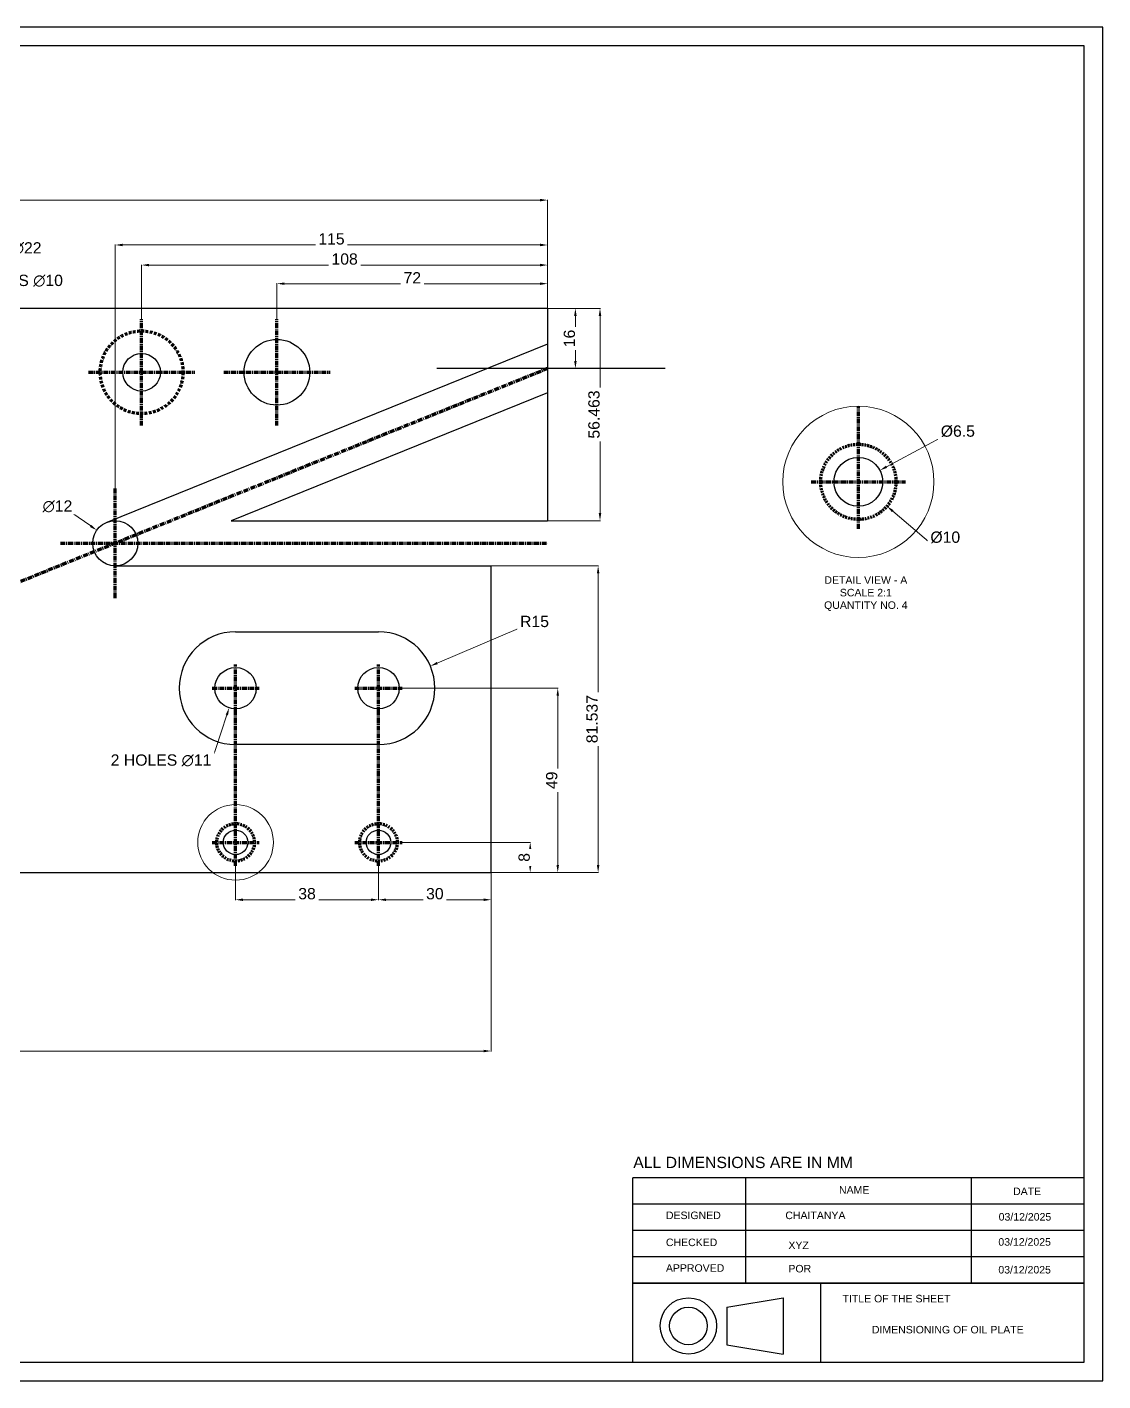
# Model space of a CAD drawing. Header units: millimetres. Extents: x -69 to 541, y -135 to 225.
# Drawn here: x 254.5 to 540.7, y -135.2 to 224.8 of the extents above; entities that cross this region are included whole.
import ezdxf

# ---------------------------------------------------------------- set-up
doc = ezdxf.new("R2010")
doc.units = ezdxf.units.MM
doc.header["$MEASUREMENT"] = 0
doc.linetypes.add('CENTER', pattern=[2, 1.25, -0.25, 0.25, -0.25])
doc.linetypes.add('HIDDEN', pattern=[0.375, 0.25, -0.125])
for name, color, linetype, lineweight in [('AM_5', 3, 'Continuous', 15), ('centerline', 1, 'CENTER', 100), ('detailed view', 6, 'Continuous', 15), ('hidden line', 4, 'HIDDEN', 200)]:
    doc.layers.add(name, color=color, linetype=linetype, lineweight=lineweight)
doc.layers.add('Reference line', color=52, linetype='Continuous')
doc.layers.add('TEXT', color=254, linetype='Continuous')
doc.styles.get("Standard").update_dxf_attribs({"font": 'arial.ttf'})
doc.dimstyles.new('AM_ANSI$0', dxfattribs={"dimtxt": 3, "dimasz": 2, "dimexe": 0.1, "dimexo": 0.05, "dimgap": 0.06, "dimtad": 1, "dimtoh": 1, "dimdec": 3, "dimzin": 9, "dimdsep": 46, "dimtxsty": 'Standard', "dimcen": 0, "dimclrd": 256, "dimclre": 256, "dimclrt": 256, "dimadec": 0, "dimazin": 2, "dimtp": 0.1, "dimtm": 0.1, "dimtfac": 0.71, "dimtdec": 3, "dimtofl": 0, "dimtmove": 0, "dimatfit": 3, "dimfxl": 1, "dimtfill": 1, "dimtolj": 1, "dimtzin": 7, "dimlwd": -1, "dimlwe": -1, "dimarcsym": 1})
doc.dimstyles.new('AM_ANSI$3', dxfattribs={"dimtxt": 3, "dimasz": 2, "dimexe": 0.1, "dimexo": 0.05, "dimgap": 0.06, "dimtad": 1, "dimtoh": 1, "dimdec": 3, "dimzin": 9, "dimdsep": 46, "dimtxsty": 'Standard', "dimcen": 0, "dimclrd": 256, "dimclre": 256, "dimclrt": 256, "dimadec": 0, "dimazin": 2, "dimtp": 0.1, "dimtm": 0.1, "dimtfac": 0.71, "dimtdec": 3, "dimtofl": 0, "dimtmove": 0, "dimatfit": 0, "dimfxl": 1, "dimtfill": 1, "dimtolj": 1, "dimtzin": 7, "dimlwd": -1, "dimlwe": -1, "dimarcsym": 1})
doc.dimstyles.new('AM_ANSI$4', dxfattribs={"dimtxt": 3, "dimasz": 2, "dimexe": 0.1, "dimexo": 0.05, "dimgap": 0.06, "dimtad": 1, "dimtoh": 1, "dimdec": 3, "dimzin": 9, "dimdsep": 46, "dimtxsty": 'Standard', "dimcen": 0, "dimclrd": 256, "dimclre": 256, "dimclrt": 256, "dimadec": 0, "dimazin": 2, "dimtp": 0.1, "dimtm": 0.1, "dimtfac": 0.71, "dimtdec": 3, "dimtofl": 0, "dimtmove": 0, "dimatfit": 0, "dimfxl": 1, "dimtfill": 1, "dimtolj": 1, "dimtzin": 7, "dimlwd": -1, "dimlwe": -1, "dimarcsym": 1})

# ---------------------------------------------------------------- blocks, each defined once
blk = doc.blocks.new('*D5')
at = {"layer": 'AM_5', "transparency": 16777216}
for p, q in [((0, -0.05), (0, -47.58)), ((378, -0.05), (378, -47.58)), ((2, -47.48), (376, -47.48))]:
    blk.add_line(p, q, dxfattribs=at)
for points in [[(2, -47.15), (2, -47.82), (0, -47.48)], [(376, -47.15), (376, -47.82), (378, -47.48)]]:
    blk.add_solid(points, dxfattribs=at)
at = {"layer": 'Defpoints', "color": 0, "transparency": 16777216}
for p in [(0, 0), (378, 0), (378, -47.48)]:
    blk.add_point(p, dxfattribs=at)
at = {"layer": 'AM_5', "transparency": 16777216, "insert": (189, -45.89), "char_height": 3, "attachment_point": 5, "bg_fill": 3, "box_fill_scale": 1.25, "bg_fill_color": 256, "bg_fill_true_color": 13158600, "bg_fill_transparency": 0}
blk.add_mtext('\\A1;378', dxfattribs=at)
blk = doc.blocks.new('*D16')
at = {"layer": 'AM_5', "transparency": 16777216}
for p, q in [((0, 150.05), (0, 178.88)), ((2, 178.78), (391, 178.78)), ((393, 150.05), (393, 178.88))]:
    blk.add_line(p, q, dxfattribs=at)
for points in [[(2, 179.11), (2, 178.45), (0, 178.78)], [(391, 179.11), (391, 178.45), (393, 178.78)]]:
    blk.add_solid(points, dxfattribs=at)
at = {"layer": 'Defpoints', "color": 0, "transparency": 16777216}
for p in [(393, 178.78), (0, 150), (393, 150)]:
    blk.add_point(p, dxfattribs=at)
at = {"layer": 'AM_5', "transparency": 16777216, "insert": (196.5, 180.37), "char_height": 3, "attachment_point": 5, "bg_fill": 3, "box_fill_scale": 1.25, "bg_fill_color": 256, "bg_fill_true_color": 13158600, "bg_fill_transparency": 0}
blk.add_mtext('\\A1;393', dxfattribs=at)
blk = doc.blocks.new('*D20')
at = {"layer": 'AM_5', "transparency": 16777216}
for p, q in [((278, 102.14), (278, 166.95)), ((391, 166.85), (280, 166.85)), ((393, 150.05), (393, 166.95))]:
    blk.add_line(p, q, dxfattribs=at)
for points in [[(280, 167.19), (280, 166.52), (278, 166.85)], [(391, 167.19), (391, 166.52), (393, 166.85)]]:
    blk.add_solid(points, dxfattribs=at)
at = {"layer": 'Defpoints', "color": 0, "transparency": 16777216}
for p in [(278, 166.85), (393, 150), (278, 102.09)]:
    blk.add_point(p, dxfattribs=at)
at = {"layer": 'AM_5', "transparency": 16777216, "insert": (335.5, 168.45), "char_height": 3, "attachment_point": 5, "bg_fill": 3, "box_fill_scale": 1.25, "bg_fill_color": 256, "bg_fill_true_color": 13158600, "bg_fill_transparency": 0}
blk.add_mtext('\\A1;115', dxfattribs=at)
blk = doc.blocks.new('*D21')
at = {"layer": 'AM_5', "transparency": 16777216}
for p, q in [((321, 147.22), (321, 156.66)), ((391, 156.56), (323, 156.56)), ((393, 150.05), (393, 156.66))]:
    blk.add_line(p, q, dxfattribs=at)
for points in [[(323, 156.89), (323, 156.23), (321, 156.56)], [(391, 156.89), (391, 156.23), (393, 156.56)]]:
    blk.add_solid(points, dxfattribs=at)
at = {"layer": 'Defpoints', "color": 0, "transparency": 16777216}
for p in [(321, 156.56), (393, 150), (321, 147.17)]:
    blk.add_point(p, dxfattribs=at)
at = {"layer": 'AM_5', "transparency": 16777216, "insert": (357, 158.13), "char_height": 3, "attachment_point": 5, "bg_fill": 3, "box_fill_scale": 1.25, "bg_fill_color": 256, "bg_fill_true_color": 13158600, "bg_fill_transparency": 0}
blk.add_mtext('\\A1;72', dxfattribs=at)
blk = doc.blocks.new('*D22')
at = {"layer": 'AM_5', "transparency": 16777216}
for p, q in [((285, 147.22), (285, 161.61)), ((391, 161.51), (287, 161.51)), ((393, 150.05), (393, 161.61))]:
    blk.add_line(p, q, dxfattribs=at)
for points in [[(287, 161.84), (287, 161.17), (285, 161.51)], [(391, 161.84), (391, 161.17), (393, 161.51)]]:
    blk.add_solid(points, dxfattribs=at)
at = {"layer": 'Defpoints', "color": 0, "transparency": 16777216}
for p in [(285, 161.51), (393, 150), (285, 147.17)]:
    blk.add_point(p, dxfattribs=at)
at = {"layer": 'AM_5', "transparency": 16777216, "insert": (339, 163.1), "char_height": 3, "attachment_point": 5, "bg_fill": 3, "box_fill_scale": 1.25, "bg_fill_color": 256, "bg_fill_true_color": 13158600, "bg_fill_transparency": 0}
blk.add_mtext('\\A1;108', dxfattribs=at)
blk = doc.blocks.new('*D23')
at = {"layer": 'AM_5', "transparency": 16777216}
for p, q in [((393.05, 150), (400.48, 150)), ((400.38, 148), (400.38, 136)), ((393.05, 134), (400.48, 134))]:
    blk.add_line(p, q, dxfattribs=at)
for points in [[(400.05, 148), (400.71, 148), (400.38, 150)], [(400.05, 136), (400.71, 136), (400.38, 134)]]:
    blk.add_solid(points, dxfattribs=at)
at = {"layer": 'Defpoints', "color": 0, "transparency": 16777216}
for p in [(393, 150), (393, 134), (400.38, 134)]:
    blk.add_point(p, dxfattribs=at)
at = {"layer": 'AM_5', "transparency": 16777216, "insert": (398.79, 142), "char_height": 3, "attachment_point": 5, "rotation": 90, "bg_fill": 3, "box_fill_scale": 1.25, "bg_fill_color": 256, "bg_fill_true_color": 13158600, "bg_fill_transparency": 0}
blk.add_mtext('\\A1;16', dxfattribs=at)
blk = doc.blocks.new('*D24')
at = {"layer": 'AM_5', "transparency": 16777216}
for p, q in [((393.05, 150), (407.03, 150)), ((406.93, 148), (406.93, 95.54)), ((393.05, 93.54), (407.03, 93.54))]:
    blk.add_line(p, q, dxfattribs=at)
for points in [[(406.59, 148), (407.26, 148), (406.93, 150)], [(406.59, 95.54), (407.26, 95.54), (406.93, 93.54)]]:
    blk.add_solid(points, dxfattribs=at)
at = {"layer": 'Defpoints', "color": 0, "transparency": 16777216}
for p in [(393, 150), (393, 93.54), (406.93, 93.54)]:
    blk.add_point(p, dxfattribs=at)
at = {"layer": 'AM_5', "transparency": 16777216, "insert": (405.33, 121.77), "char_height": 3, "attachment_point": 5, "rotation": 90, "bg_fill": 3, "box_fill_scale": 1.25, "bg_fill_color": 256, "bg_fill_true_color": 13158600, "bg_fill_transparency": 0}
blk.add_mtext('\\A1;56.463', dxfattribs=at)
blk = doc.blocks.new('*D25')
at = {"layer": 'AM_5', "transparency": 16777216}
for p, q in [((378.05, 81.54), (406.53, 81.54)), ((406.43, 2), (406.43, 79.54)), ((378.05, 0), (406.53, 0))]:
    blk.add_line(p, q, dxfattribs=at)
for points in [[(406.09, 79.54), (406.76, 79.54), (406.43, 81.54)], [(406.09, 2), (406.76, 2), (406.43, 0)]]:
    blk.add_solid(points, dxfattribs=at)
at = {"layer": 'Defpoints', "color": 0, "transparency": 16777216}
for p in [(378, 81.54), (406.43, 81.54), (378, 0)]:
    blk.add_point(p, dxfattribs=at)
at = {"layer": 'AM_5', "transparency": 16777216, "insert": (404.83, 40.77), "char_height": 3, "attachment_point": 5, "rotation": 90, "bg_fill": 3, "box_fill_scale": 1.25, "bg_fill_color": 256, "bg_fill_true_color": 13158600, "bg_fill_transparency": 0}
blk.add_mtext('\\A1;81.537', dxfattribs=at)
blk = doc.blocks.new('*D26')
at = {"layer": 'AM_5', "transparency": 16777216}
for p, q in [((354.32, 49), (395.79, 49)), ((395.69, 2), (395.69, 47)), ((378.05, 0), (395.79, 0))]:
    blk.add_line(p, q, dxfattribs=at)
for points in [[(395.35, 47), (396.02, 47), (395.69, 49)], [(395.35, 2), (396.02, 2), (395.69, 0)]]:
    blk.add_solid(points, dxfattribs=at)
at = {"layer": 'Defpoints', "color": 0, "transparency": 16777216}
for p in [(354.27, 49), (395.69, 49), (378, 0)]:
    blk.add_point(p, dxfattribs=at)
at = {"layer": 'AM_5', "transparency": 16777216, "insert": (394.1, 24.5), "char_height": 3, "attachment_point": 5, "rotation": 90, "bg_fill": 3, "box_fill_scale": 1.25, "bg_fill_color": 256, "bg_fill_true_color": 13158600, "bg_fill_transparency": 0}
blk.add_mtext('\\A1;49', dxfattribs=at)
blk = doc.blocks.new('*D27')
at = {"layer": 'AM_5', "transparency": 16777216}
for p, q in [((354.32, 8), (388.46, 8)), ((388.36, 2), (388.36, 6)), ((378.05, 0), (388.46, 0))]:
    blk.add_line(p, q, dxfattribs=at)
for points in [[(388.03, 6), (388.69, 6), (388.36, 8)], [(388.03, 2), (388.69, 2), (388.36, 0)]]:
    blk.add_solid(points, dxfattribs=at)
at = {"layer": 'Defpoints', "color": 0, "transparency": 16777216}
for p in [(354.27, 8), (378, 0)]:
    blk.add_point(p, dxfattribs=at)
at = {"layer": 'AM_5', "transparency": 16777216, "insert": (386.77, 4), "char_height": 3, "attachment_point": 5, "rotation": 90, "bg_fill": 3, "box_fill_scale": 1.25, "bg_fill_color": 256, "bg_fill_true_color": 13158600, "bg_fill_transparency": 0}
blk.add_mtext('\\A1;8', dxfattribs=at)
at = {"layer": 'Defpoints', "color": 0, "transparency": 16777216}
blk.add_point((388.36, 8), dxfattribs=at)
blk = doc.blocks.new('*D28')
at = {"layer": 'AM_5', "transparency": 16777216}
for p, q in [((348, 1.68), (348, -7.36)), ((378, -0.05), (378, -7.36)), ((376, -7.26), (350, -7.26))]:
    blk.add_line(p, q, dxfattribs=at)
for points in [[(350, -6.92), (350, -7.59), (348, -7.26)], [(376, -6.92), (376, -7.59), (378, -7.26)]]:
    blk.add_solid(points, dxfattribs=at)
at = {"layer": 'Defpoints', "color": 0, "transparency": 16777216}
for p in [(348, 1.73), (378, 0), (348, -7.26)]:
    blk.add_point(p, dxfattribs=at)
at = {"layer": 'AM_5', "transparency": 16777216, "insert": (363, -5.66), "char_height": 3, "attachment_point": 5, "bg_fill": 3, "box_fill_scale": 1.25, "bg_fill_color": 256, "bg_fill_true_color": 13158600, "bg_fill_transparency": 0}
blk.add_mtext('\\A1;30', dxfattribs=at)
blk = doc.blocks.new('*D29')
at = {"layer": 'AM_5', "transparency": 16777216}
for p, q in [((310, 1.68), (310, -7.36)), ((348, 1.68), (348, -7.36)), ((346, -7.26), (312, -7.26))]:
    blk.add_line(p, q, dxfattribs=at)
for points in [[(312, -6.92), (312, -7.59), (310, -7.26)], [(346, -6.92), (346, -7.59), (348, -7.26)]]:
    blk.add_solid(points, dxfattribs=at)
at = {"layer": 'Defpoints', "color": 0, "transparency": 16777216}
for p in [(310, 1.73), (348, 1.73), (310, -7.26)]:
    blk.add_point(p, dxfattribs=at)
at = {"layer": 'AM_5', "transparency": 16777216, "insert": (329, -5.66), "char_height": 3, "attachment_point": 5, "bg_fill": 3, "box_fill_scale": 1.25, "bg_fill_color": 256, "bg_fill_true_color": 13158600, "bg_fill_transparency": 0}
blk.add_mtext('\\A1;38', dxfattribs=at)
blk = doc.blocks.new('*D37')
at = {"layer": 'AM_5', "transparency": 16777216}
for p, q in [((266.45, 95.66), (258.86, 95.66)), ((271.46, 92.14), (266.45, 95.66))]:
    blk.add_line(p, q, dxfattribs=at)
blk.add_solid([(271.65, 92.41), (271.26, 91.87), (273.09, 90.99)], dxfattribs=at)
at = {"layer": 'Defpoints', "color": 0, "transparency": 16777216}
for p in [(273.09, 90.99), (282.91, 84.08)]:
    blk.add_point(p, dxfattribs=at)
at = {"layer": 'AM_5', "transparency": 16777216, "insert": (262.62, 97.34), "char_height": 3, "attachment_point": 5, "bg_fill": 3, "box_fill_scale": 1.25, "bg_fill_color": 256, "bg_fill_true_color": 13158600, "bg_fill_transparency": 0}
blk.add_mtext('\\A1;∅12', dxfattribs=at)
blk = doc.blocks.new('*D38')
at = {"layer": 'AM_5', "transparency": 16777216}
for p, q in [((307.67, 41.87), (303.18, 28.11)), ((303.18, 28.11), (277.22, 28.11))]:
    blk.add_line(p, q, dxfattribs=at)
blk.add_solid([(307.35, 41.97), (307.99, 41.77), (308.29, 43.77)], dxfattribs=at)
at = {"layer": 'Defpoints', "color": 0, "transparency": 16777216}
for p in [(311.71, 54.23), (308.29, 43.77)]:
    blk.add_point(p, dxfattribs=at)
at = {"layer": 'AM_5', "transparency": 16777216, "insert": (290.17, 29.79), "char_height": 3, "attachment_point": 5, "bg_fill": 3, "box_fill_scale": 1.25, "bg_fill_color": 256, "bg_fill_true_color": 13158600, "bg_fill_transparency": 0}
blk.add_mtext('\\A1;2 HOLES ∅11', dxfattribs=at)
blk = doc.blocks.new('*D39')
at = {"layer": 'AM_5', "transparency": 16777216}
for p, q in [((363.64, 55.67), (385.86, 65.14)), ((385.86, 65.14), (393.11, 65.14))]:
    blk.add_line(p, q, dxfattribs=at)
blk.add_solid([(363.51, 55.97), (363.77, 55.36), (361.8, 54.88)], dxfattribs=at)
at = {"layer": 'Defpoints', "color": 0, "transparency": 16777216}
for p in [(361.8, 54.88), (348, 49)]:
    blk.add_point(p, dxfattribs=at)
at = {"layer": 'AM_5', "transparency": 16777216, "insert": (389.51, 66.73), "char_height": 3, "attachment_point": 5, "bg_fill": 3, "box_fill_scale": 1.25, "bg_fill_color": 256, "bg_fill_true_color": 13158600, "bg_fill_transparency": 0}
blk.add_mtext('\\A1;R15', dxfattribs=at)
blk = doc.blocks.new('*D43')
at = {"layer": 'AM_5', "transparency": 16777216}
for p, q in [((225.85, 145.42), (231.71, 164.32)), ((231.71, 164.32), (258.22, 164.32))]:
    blk.add_line(p, q, dxfattribs=at)
blk.add_solid([(225.53, 145.52), (226.17, 145.32), (225.26, 143.51)], dxfattribs=at)
at = {"layer": 'Defpoints', "color": 0, "transparency": 16777216}
for p in [(225.26, 143.51), (218.74, 122.49)]:
    blk.add_point(p, dxfattribs=at)
at = {"layer": 'AM_5', "transparency": 16777216, "insert": (245, 165.99), "char_height": 3, "attachment_point": 5, "bg_fill": 3, "box_fill_scale": 1.25, "bg_fill_color": 256, "bg_fill_true_color": 13158600, "bg_fill_transparency": 0}
blk.add_mtext('\\A1;2 HOLES ∅22', dxfattribs=at)
blk = doc.blocks.new('*D44')
at = {"layer": 'AM_5', "transparency": 16777216}
for p, q in [((225.93, 138.79), (237.39, 155.66)), ((237.39, 155.66), (263.92, 155.66))]:
    blk.add_line(p, q, dxfattribs=at)
blk.add_solid([(225.66, 138.98), (226.21, 138.6), (224.81, 137.14)], dxfattribs=at)
at = {"layer": 'Defpoints', "color": 0, "transparency": 16777216}
for p in [(224.81, 137.14), (219.19, 128.86)]:
    blk.add_point(p, dxfattribs=at)
at = {"layer": 'AM_5', "transparency": 16777216, "insert": (250.69, 157.34), "char_height": 3, "attachment_point": 5, "bg_fill": 3, "box_fill_scale": 1.25, "bg_fill_color": 256, "bg_fill_true_color": 13158600, "bg_fill_transparency": 0}
blk.add_mtext('\\A1;2 HOLES ∅10', dxfattribs=at)
blk = doc.blocks.new('*D45')
at = {"layer": 'AM_5', "transparency": 16777216}
for p, q in [((484.77, 96.09), (494.93, 87.43)), ((494.93, 87.43), (502.54, 87.43))]:
    blk.add_line(p, q, dxfattribs=at)
blk.add_solid([(484.99, 96.34), (484.56, 95.83), (483.25, 97.38)], dxfattribs=at)
at = {"layer": 'Defpoints', "color": 0, "transparency": 16777216}
for p in [(468.03, 110.36), (483.25, 97.38)]:
    blk.add_point(p, dxfattribs=at)
at = {"layer": 'AM_5', "transparency": 16777216, "insert": (498.76, 89.1), "char_height": 3, "attachment_point": 5, "bg_fill": 3, "box_fill_scale": 1.25, "bg_fill_color": 256, "bg_fill_true_color": 13158600, "bg_fill_transparency": 0}
blk.add_mtext('\\A1;%%C10', dxfattribs=at)
blk = doc.blocks.new('*D46')
at = {"layer": 'AM_5', "transparency": 16777216}
for p, q in [((483.14, 107.88), (497.67, 115.64)), ((497.67, 115.64), (506.47, 115.64))]:
    blk.add_line(p, q, dxfattribs=at)
blk.add_solid([(482.98, 108.17), (483.3, 107.58), (481.38, 106.93)], dxfattribs=at)
at = {"layer": 'Defpoints', "color": 0, "transparency": 16777216}
for p in [(481.38, 106.93), (469.91, 100.81)]:
    blk.add_point(p, dxfattribs=at)
at = {"layer": 'AM_5', "transparency": 16777216, "insert": (502.1, 117.31), "char_height": 3, "attachment_point": 5, "bg_fill": 3, "box_fill_scale": 1.25, "bg_fill_color": 256, "bg_fill_true_color": 13158600, "bg_fill_transparency": 0}
blk.add_mtext('\\A1;%%C6.5', dxfattribs=at)
blk = doc.blocks.new('3rd Angle Projection Symbol')
for p, q in [((40.9, 20), (100.9, 30)), ((100.9, 30), (100.9, -30)), ((40.9, 20), (40.9, -20)), ((40.9, -20), (100.9, -30))]:
    blk.add_line(p, q)
for radius in [30, 20]:
    blk.add_circle((0, 0), radius)
blk = doc.blocks.new('CLASS WORK CADD CENTER 3ED ANGLE')
at = {"layer": 'TEXT'}
for p, q in [((-120, 21), (-120, 49)), ((0, 49), (-120, 49)), ((-90, 21), (-90, 49)), ((-30, 21), (-30, 49)), ((0, 21), (0, 49)), ((0, 42), (-120, 42)), ((0, 35), (-120, 35)), ((0, 28), (-120, 28)), ((-120, 0), (-120, 21)), ((0, 21), (-120, 21)), ((-120, 21), (0, 21)), ((-70, 0), (-70, 21)), ((0, 0), (0, 21)), ((-120, 0), (0, 0))]:
    blk.add_line(p, q, dxfattribs=at)
at = {"layer": 'TEXT', "xscale": 0.25, "yscale": 0.25, "zscale": 0.25}
blk.add_blockref('3rd Angle Projection Symbol', (-105.26, 9.61), dxfattribs=at)
at = {"layer": 'TEXT', "attachment_point": 1}
for s, width, insert, char_height in [('ALL DIMENSIONS ARE IN MM', 72.2562, (-119.92, 54.6), 3), ('NAME', 21.3126, (-65.2, 46.79), 2), ('DATE', 21.3126, (-18.89, 46.41), 2), ('DESIGNED', 21.3126, (-111.23, 40.03), 2), ('CHECKED', 21.3126, (-111.23, 32.85), 2), ('APPROVED', 21.3126, (-111.23, 26.02), 2), ('TITLE OF THE SHEET', 72.2562, (-64.25, 17.89), 2)]:
    blk.add_mtext_dynamic_manual_height_columns(s, width=width, gutter_width=1, heights=[0], dxfattribs=dict(at, insert=insert, char_height=char_height))
at = {"layer": 'TEXT'}
for tag, p in [('ABC', (-79.47, 38.03)), ('01/01/2000', (-22.73, 37.63)), ('01/01/2000', (-22.81, 30.97)), ('RR', (-78.65, 30.07)), ('CC', (-78.65, 23.85)), ('01/01/2000', (-22.81, 23.57)), ('ABCD', (-56.44, 7.63))]:
    blk.add_attdef(tag, p, '', height=2, dxfattribs=at)

msp = doc.modelspace()

# ---------------------------------------------------------------- linework, layer by layer
for p, q in [((393, 150), (0, 150)), ((393, 150), (393, 93.537)), ((393, 140.4712), (275.7524, 93.1001)), ((393, 127.5288), (308.8673, 93.537)), ((308.8673, 93.537), (393, 93.537)), ((278, 81.537), (378, 81.537)), ((378, 0), (378, 81.537)), ((310, 64), (348, 64)), ((348, 34), (310, 34)), ((0, 0), (378, 0))]:
    msp.add_line(p, q)
for centre, radius in [((321, 133), 8.74), ((285, 133), 5), ((475.6429, 103.8721), 6.5), ((278, 87.537), 6), ((310, 49), 5.5), ((348, 49), 5.5), ((310, 8), 3.25), ((348, 8), 3.25)]:
    msp.add_circle(centre, radius)
at = {"ltscale": 2}
for centre, start, end in [((310, 49), 90, 270), ((348, 49), 270, 90)]:
    msp.add_arc(centre, 15, start, end, dxfattribs=at)
at = {"layer": 'centerline'}
for p, q in [((285, 118.8335), (285, 147.1665)), ((321, 118.8335), (321, 147.1665)), ((393, 134), (61.3384, 0)), ((270.8335, 133), (299.1665, 133)), ((306.8335, 133), (335.1665, 133)), ((475.6429, 91.3409), (475.6429, 123.9771)), ((278, 72.9796), (278, 102.0944)), ((463.1116, 103.8721), (488.1741, 103.8721)), ((263.4426, 87.537), (393, 87.537)), ((310, 42.7344), (310, 55.2656)), ((348, 42.7344), (348, 55.2656)), ((303.7344, 49), (316.2656, 49)), ((341.7344, 49), (354.2656, 49)), ((310, 1.7344), (310, 43.5)), ((348, 1.7344), (348, 43.5)), ((303.7344, 8), (316.2656, 8)), ((341.7344, 8), (354.2656, 8))]:
    msp.add_line(p, q, dxfattribs=at)
at = {"layer": 'detailed view'}
msp.add_circle((475.6429, 103.8721), 20.1051, dxfattribs=at)
at = {"layer": 'hidden line', "ltscale": 3}
msp.add_circle((285, 133), 11, dxfattribs=at)
at = {"layer": 'hidden line', "ltscale": 2}
for centre, radius in [((475.6429, 103.8721), 10), ((310, 8), 5), ((348, 8), 5)]:
    msp.add_circle(centre, radius, dxfattribs=at)
at = {"layer": 'Reference line'}
msp.add_line((424.2729, 134), (363.5105, 134), dxfattribs=at)

# ---------------------------------------------------------------- block references
at = {"layer": 'TEXT'}
ref = msp.add_blockref('CLASS WORK CADD CENTER 3ED ANGLE', (535.6896, -130.2061), dxfattribs=at)
ref.add_attrib('ABCD', 'DIMENSIONING OF OIL PLATE', (479.2454, -122.5727), dxfattribs={"height": 2})
ref.add_attrib('ABC', 'CHAITANYA', (456.2209, -92.1799), dxfattribs={"height": 2})
ref.add_attrib('RR', 'XYZ', (457.0361, -100.1351), dxfattribs={"height": 2})
ref.add_attrib('CC', 'POR', (457.0361, -106.3528), dxfattribs={"height": 2})
ref.add_attrib('01/01/2000', '03/12/2025', (512.9584, -92.5726), dxfattribs={"height": 2})
ref.add_attrib('01/01/2000', '03/12/2025', (512.877, -99.2409), dxfattribs={"height": 2})
ref.add_attrib('01/01/2000', '03/12/2025', (512.877, -106.641), dxfattribs={"height": 2})

# ---------------------------------------------------------------- texts
at = {"layer": 'TEXT', "insert": (455.7045, 78.7502), "char_height": 2, "attachment_point": 1}
msp.add_mtext_dynamic_manual_height_columns('\\pxqc;DETAIL VIEW - A\\PSCALE 2:1\\PQUANTITY NO. 4', width=43.858251, gutter_width=1, heights=[0], dxfattribs=at)

# ---------------------------------------------------------------- next in the draw order: dimensions: what is measured, and where the dimension line sits
at = {"layer": 'AM_5'}
dim = msp.add_linear_dim(base=(393, 178.7792), p1=(0, 150), p2=(393, 150), dimstyle='AM_ANSI$0', dxfattribs=at)
dim.commit()
dim.dimension.update_dxf_attribs({"geometry": '*D16', "text_midpoint": (196.5, 180.3719)})
dim = msp.add_diameter_dim_2p(p1=(468.0339, 110.3609), p2=(483.2518, 97.3833), text='%%C10', dimstyle='AM_ANSI$3', dxfattribs=at)
dim.commit()
dim.dimension.update_dxf_attribs({"geometry": '*D45', "text_midpoint": (498.7607, 87.4285), "dimtype": 163})
dim = msp.add_diameter_dim_2p(p1=(282.9075, 84.085), p2=(273.0925, 90.989), dimstyle='AM_ANSI$3', dxfattribs=at)
dim.commit()
dim.dimension.update_dxf_attribs({"geometry": '*D37', "text_midpoint": (262.6235, 95.6622), "dimtype": 163})
dim = msp.add_diameter_dim_2p(p1=(311.7074, 54.2283), p2=(308.2926, 43.7717), text='2 HOLES <>', dimstyle='AM_ANSI$3', override={"dimpost": ''}, dxfattribs=at)
dim.commit()
dim.dimension.update_dxf_attribs({"geometry": '*D38', "text_midpoint": (290.1694, 28.1105), "dimtype": 163})
dim = msp.add_linear_dim(base=(378, -47.4821), p1=(0, 0), p2=(378, 0), dimstyle='AM_ANSI$0', override={"dimpost": ''}, dxfattribs=at)
dim.commit()
dim.dimension.update_dxf_attribs({"geometry": '*D5', "text_midpoint": (189, -45.8894)})

# ---------------------------------------------------------------- next in the draw order: dimensions: what is measured, and where the dimension line sits
for p1, p2, text, picture, middle in [((218.7415, 122.4937), (225.2585, 143.5063), '2 HOLES <>', '*D43', (244.9962, 164.319)), ((469.9095, 100.8096), (481.3762, 106.9345), '%%C6.5', '*D46', (502.1003, 115.6358))]:
    dim = msp.add_diameter_dim_2p(p1=p1, p2=p2, text=text, dimstyle='AM_ANSI$3', override={"dimpost": ''}, dxfattribs=at)
    dim.commit()
    dim.dimension.update_dxf_attribs({"geometry": picture, "text_midpoint": middle, "dimtype": 163})
dim = msp.add_linear_dim(base=(278, 166.854), p1=(393, 150), p2=(278, 102.0944), dimstyle='AM_ANSI$0', dxfattribs=at)
dim.commit()
dim.dimension.update_dxf_attribs({"geometry": '*D20', "text_midpoint": (335.5, 168.4457)})
dim = msp.add_linear_dim(base=(406.4274, 81.537), p1=(378, 0), p2=(378, 81.537), angle=90, dimstyle='AM_ANSI$0', dxfattribs=at)
dim.commit()
dim.dimension.update_dxf_attribs({"geometry": '*D25', "text_midpoint": (404.8346, 40.7685)})

# ---------------------------------------------------------------- next in the draw order: dimensions: what is measured, and where the dimension line sits
dim = msp.add_diameter_dim_2p(p1=(219.1903, 128.8641), p2=(224.8097, 137.1359), text='2 HOLES <>', dimstyle='AM_ANSI$3', dxfattribs=at)
dim.commit()
dim.dimension.update_dxf_attribs({"geometry": '*D44', "text_midpoint": (250.6871, 155.6601), "dimtype": 163})
dim = msp.add_linear_dim(base=(321, 156.5599), p1=(393, 150), p2=(321, 147.1665), dimstyle='AM_ANSI$0', dxfattribs=at)
dim.commit()
dim.dimension.update_dxf_attribs({"geometry": '*D21', "text_midpoint": (357, 158.126)})
dim = msp.add_linear_dim(base=(395.688, 49), p1=(378, 0), p2=(354.2656, 49), angle=90, dimstyle='AM_ANSI$0', dxfattribs=at)
dim.commit()
dim.dimension.update_dxf_attribs({"geometry": '*D26', "text_midpoint": (394.0962, 24.5)})

# ---------------------------------------------------------------- next in the draw order: dimensions: what is measured, and where the dimension line sits
dim = msp.add_linear_dim(base=(285, 161.5053), p1=(393, 150), p2=(285, 147.1665), dimstyle='AM_ANSI$0', dxfattribs=at)
dim.commit()
dim.dimension.update_dxf_attribs({"geometry": '*D22', "text_midpoint": (339, 163.097)})
dim = msp.add_radius_dim(center=(348, 49), mpoint=(361.7987, 54.8819), dimstyle='AM_ANSI$4', override={"dimpost": ''}, dxfattribs=at)
dim.commit()
dim.dimension.update_dxf_attribs({"geometry": '*D39', "text_midpoint": (389.5114, 65.1367), "dimtype": 164})
dim = msp.add_linear_dim(base=(388.3617, 8), p1=(378, 0), p2=(354.2656, 8), angle=90, dimstyle='AM_ANSI$0', dxfattribs=at)
dim.commit()
dim.dimension.update_dxf_attribs({"geometry": '*D27', "text_midpoint": (386.7699, 4)})

# ---------------------------------------------------------------- next in the draw order: dimensions: what is measured, and where the dimension line sits
dim = msp.add_linear_dim(base=(400.3791, 134), p1=(393, 150), p2=(393, 134), angle=90, dimstyle='AM_ANSI$0', dxfattribs=at)
dim.commit()
dim.dimension.update_dxf_attribs({"geometry": '*D23', "text_midpoint": (398.7874, 142)})
dim = msp.add_linear_dim(base=(348, -7.2555), p1=(378, 0), p2=(348, 1.7344), dimstyle='AM_ANSI$0', dxfattribs=at)
dim.commit()
dim.dimension.update_dxf_attribs({"geometry": '*D28', "text_midpoint": (363, -5.6627)})

# ---------------------------------------------------------------- next in the draw order: dimensions: what is measured, and where the dimension line sits
dim = msp.add_linear_dim(base=(406.9274, 93.537), p1=(393, 150), p2=(393, 93.537), angle=90, dimstyle='AM_ANSI$0', dxfattribs=at)
dim.commit()
dim.dimension.update_dxf_attribs({"geometry": '*D24', "text_midpoint": (405.3346, 121.7685)})
dim = msp.add_linear_dim(base=(310, -7.2555), p1=(348, 1.7344), p2=(310, 1.7344), dimstyle='AM_ANSI$0', dxfattribs=at)
dim.commit()
dim.dimension.update_dxf_attribs({"geometry": '*D29', "text_midpoint": (329, -5.6627)})

# ---------------------------------------------------------------- next in the draw order: linework, layer by layer
at = {"layer": 'detailed view'}
msp.add_circle((310, 8), 10.0525, dxfattribs=at)
at = {"layer": 'TEXT'}
for points in [[(-69.3104, -135.2061), (540.6896, -135.2061), (540.6896, 224.7939), (-69.3104, 224.7939)], [(-64.3104, -130.2061), (535.6896, -130.2061), (535.6896, 219.7939), (-64.3104, 219.7939)]]:
    msp.add_lwpolyline(points, close=True, dxfattribs=at)

doc.saveas('drawing.dxf')
